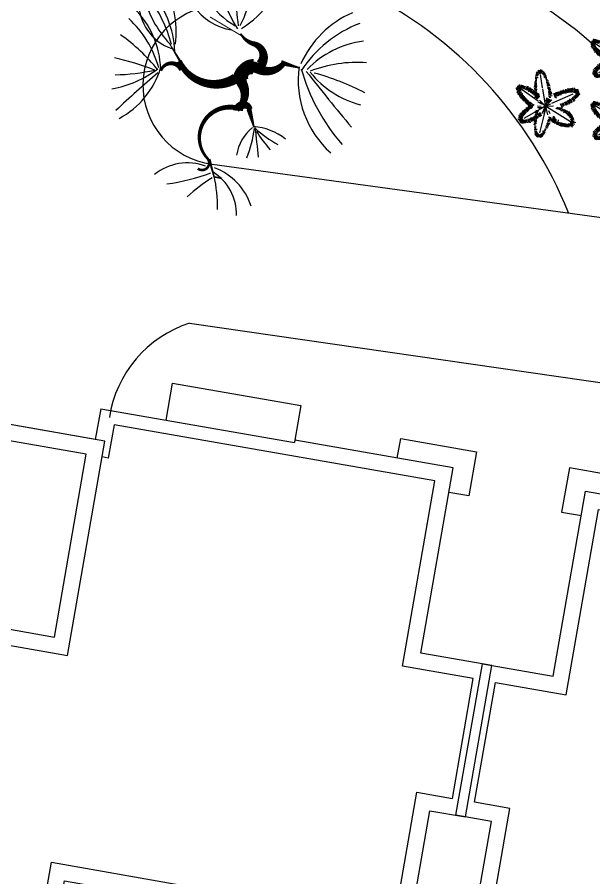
# Model space of a CAD drawing. Extents: x 302512 to 1034855, y -184136 to 410364.
# Drawn here: x 591081 to 605500, y -72084 to -50571 of the extents above; entities that cross this region are included whole.
import ezdxf

# ---------------------------------------------------------------- set-up
doc = ezdxf.new("R2010")
doc.units = 0
doc.header["$MEASUREMENT"] = 0
for name, color, linetype in [('2D', 3, 'Continuous'), ('WZ', 2, 'Continuous'), ('树', 80, 'Continuous'), ('道路线', 161, 'Continuous')]:
    doc.layers.add(name, color=color, linetype=linetype)
doc.styles.add('DIM_FONT', font='SIMPLEX.shx', dxfattribs={"width": 0.8})

# ---------------------------------------------------------------- blocks, each defined once
blk = doc.blocks.new('A$C4CBD3BFA')
at = {"linetype": 'ByBlock'}
for p, q in [((12699.99823592095, 940.0017447303399), (17619.99803452621, 940.0017447303399)), ((17619.99803452621, 880.0017447303399), (17619.9980345262, 940.0017447303399))]:
    blk.add_line(p, q, dxfattribs=at)
for points in [[(1919.996977781826, 13220.00247951815), (6739.999198961727, 13220.00171346312), (6739.99919896173, 12720.00214808175), (9199.998886286241, 12720.00176349092), (9199.998886286241, 13920.00174473034), (13839.99932715868, 13920.00101932307), (13839.9991395535, 12720.00172596981), (16299.99846980523, 12720.00172596981), (16299.99954903185, 13220.00171346312), (22539.99921772229, 13220.00073791554), (22539.99862365094, 9420.00172596697), (23439.99936965034, 9420.001585265709), (23439.99876931337, 5580.00174473034), (21639.99876931334, 5580.00174473034), (21639.99876931334, 880.0017447303399), (17619.9980345262, 880.0017447303399)], [(9199.99875508911, 13920.00174473034), (6619.999289637708, 13920.00134137899), (6619.999399074084, 13220.00169470263)], [(13839.99986170734, 13920.00174473034), (16419.99932715874, 13920.00134137899), (16419.99921772237, 13220.00169470263)], [(1919.996977781822, 13221.82751500187), (1919.996977781819, 13720.00173847715), (-0.0009104751443373971, 13720.00173847715), (-0.0009104751443373971, 12599.99941930943), (499.999089965233, 12599.99934334248)], [(4269.996977781819, 13220.00211212441), (4269.996977781819, 13720.00174473034), (6269.996977781819, 13720.00174473034), (6269.996977781819, 13220.00179944889)], [(16919.99846980523, 13220.00161653387), (16919.99846980523, 13720.00174473034), (18619.99846980523, 13720.00174473034), (18619.99846980523, 13220.00135075967)], [(19769.99846980523, 13220.00174473034), (19769.99846980523, 13720.00174473034), (21769.99846980523, 13720.00174473034), (21769.99839163621, 13220.00085829574)], [(1919.996914208823, 12820.00247951815), (6339.999198961734, 12820.00177703612), (6339.999198961712, 12320.00221061683), (9599.998886286241, 12320.00170095579), (9599.998886286245, 13520.00168219522), (13439.99926462358, 13520.00108185816), (13439.99907701839, 12320.00172596982), (16699.99760642484, 12320.00172596982), (16699.99868565133, 12820.00165092816), (22139.99915518843, 12820.00080045062), (22139.99856111711, 9020.001788500813), (23039.99930711525, 9020.001647799552), (23039.99883184848, 5980.00174473034), (21239.99876931334, 5980.001744730325), (21239.99876931334, 1280.001744730325), (13099.9982890758, 1280.001744730354)], [(12699.99823592095, 940.0017447303399), (12699.99823592095, 940.0017447303399), (12699.99835786441, 1720.001763490858), (10339.99741983804, 1720.002132448106), (10339.99741983804, 940.0017447303399), (4819.997366683143, 940.0017447303399), (4819.997366683143, 1380.00174473034), (499.9990895248593, 1380.00174473034), (499.9990899652439, 12599.99941305624), (499.9990899652439, 13221.82751500187), (1919.996977781822, 13221.82751500187)], [(10099.9970731381, 2120.002169969244), (9939.99741983803, 2120.00219498323), (9939.997419838044, 1340.00174473034), (5219.997366683143, 1340.001744730325), (5219.997366683147, 1780.00174473034), (899.9990895405572, 1780.00174473034), (899.9990899652439, 12599.99941305624), (899.9990899652439, 12821.82751500187), (1919.996977781822, 12821.82751500187)], [(10099.9982703154, 7160.001763490873), (12939.99825155475, 7160.001763490873), (12939.99825155475, 1718.561529431725), (10099.99697778181, 1718.561529431754), (10099.9982703154, 7160.001763490873)], [(499.9990895491937, 2000.004811192252), (-0.0009104751443373971, 2000.004811192252), (-0.0009104751443373971, 880.0024795181525), (1919.996977781819, 880.002479518138), (1919.996977781822, 1380.00174473034)], [(12539.99825155475, 2120.001788504931), (10499.99707313809, 2120.002107434135)], [(13099.9982890758, 1280.001744730354), (13099.99842039951, 2120.001700955763), (12939.99825155475, 2120.001725969836)], [(20219.99871010355, 880.0017447303399), (20219.99871010355, 379.998674516537), (22139.99659836051, 379.9994093043497), (22139.99661236767, 1500.001734725258), (21639.99876931334, 1500.001734725258)], [(4819.997297894526, 940.0017447303399), (4819.997150937033, 0.001744730368955061), (8679.997149373543, 0.001181914427434094), (8679.997149373543, 940.0017447303399)], [(14359.99714937378, 940.0017447303399), (14359.99714937378, 0.001181914427434094), (17619.99789694881, 0.0006722532125422731), (17619.99803452621, 880.0017447303399)]]:
    blk.add_lwpolyline(points, dxfattribs=at)
blk.add_lwpolyline([(10499.99817530133, 6760.001763490873), (12539.99825155475, 6760.001763490844), (12539.99825155475, 2118.561529431739), (10499.9970727959, 2118.561529431739)], close=True, dxfattribs=at)
blk = doc.blocks.new('M_F15')
for p, q in [((-81.9454059945001, 483.6525579526096), (-121.6030472779348, 520.0747937773849)), ((-81.9454059945001, 483.6525579526096), (-113.6309115628774, 533.2662440708191)), ((-81.9454059945001, 483.6525579526096), (-105.4585047571745, 524.3651670480831)), ((-104.4587915299271, 531.8963583796794), (-81.9454059945001, 483.6525579526096)), ((-93.0075386403023, 534.2787682773123), (-81.9454059945001, 483.6525579526096)), ((-81.9454059945001, 483.6525579526096), (-59.09848882151164, 541.0686364855683)), ((-81.9454059945001, 483.6525579526096), (-73.32917202415229, 540.4134737637178)), ((-81.9454059945001, 483.6525579526096), (-63.05993556987414, 532.9908167884514)), ((-74.39900240463612, 482.9714111716439), (-45.21615323580772, 526.7830634944476)), ((-52.99254935400131, 472.5335253517896), (-29.62063354822021, 518.4510669189513)), ((-116.1374942658222, 418.4555649716331), (-158.9684830085862, 429.3992971412517)), ((-129.789852079437, 408.6781536090166), (-157.2548304479369, 406.1993811552511)), ((-133.8453758227388, 392.6376269723114), (-156.5381580141966, 387.044409218317)), ((-122.1303308528422, 442.7696792006336), (-153.5085762711278, 447.9548827746985)), ((-117.9891978261221, 450.2499557342999), (-151.3199176075614, 463.5352726674737)), ((-111.8982279383417, 458.2108195338496), (-145.8490550445331, 482.0464083663155)), ((-105.8377881156539, 466.1170081378186), (-139.5192633542465, 505.1070747927588)), ((-88.02905933707552, 482.9714111716439), (-121.142834016202, 505.9072918547427)), ((-48.53934455334274, 267.0939526876573), (-79.8330389566072, 467.2734899063817)), ((-45.21615323580772, 466.3074180206495), (-17.9560393709271, 497.5752952792445)), ((-37.3970296664138, 460.0355304885452), (-8.214180497585403, 480.9113021282519)), ((-31.58609630336832, 453.7636429564409), (-2.360519683339589, 466.3074180206495)), ((-31.58609630336832, 428.721873028986), (7.381339190002109, 449.5976446686927)), ((-15.99057661577899, 422.4957656978459), (11.26953724909981, 426.661763985594)), ((-8.214180497585403, 407.8918815902434), (15.15773530819752, 407.8918815902434)), ((-2.360519683339589, 391.1821082382867), (21.01139612244333, 393.2879974826428)), ((-372.907476107699, 253.9921288040114), (-445.3519996959676, 259.3232937982484)), ((-374.8798419088362, 255.6851372740057), (-438.000966007703, 268.8885484412003)), ((-387.591514744965, 266.5963839438373), (-426.0892261703866, 283.4500904579254)), ((-418.0225635458355, 292.717311076598), (-419.7146645583052, 290.8105871800781)), ((-392.5423569287868, 270.8460103295602), (-407.752751604321, 303.8908403125224)), ((-384.5062691857966, 263.9481191743562), (-393.7379548136869, 318.118141381754)), ((-376.8484047152979, 260.5136657134772), (-384.8847971936593, 315.7786735444006)), ((-370.4058597239509, 266.1509367563176), (-364.638491684711, 313.2557747305327)), ((-358.4422906107175, 261.4643631574909), (-348.1339626727531, 308.7989647709201)), ((-345.6188381309021, 259.4575591612975), (-335.2700561231941, 306.8135919445831)), ((-334.5960605237397, 252.0483536201264), (-318.7457688453796, 297.9187830835417)), ((-318.9711731442221, 249.3497729593128), (-302.2005419490542, 297.8836467141537)), ((-298.8062634040107, 237.9835269649993), (-275.5523893331265, 296.5763453529016)), ((-281.3409408055013, 236.2115924666687), (-258.9874041709427, 292.103210082083)), ((-269.4180695766354, 227.1033452776192), (-237.0430029912113, 272.8794507207258)), ((-256.615800529953, 211.8366263694061), (-219.5779242073259, 266.7072738020306)), ((-134.3480674624298, 280.7675654553514), (-177.9523760490301, 278.6015167943315)), ((-131.6969267132845, 294.293033095315), (-175.270705234796, 292.1816596298759)), ((-133.6313950286894, 261.6125935184173), (-173.8264045417454, 253.8272658214028)), ((-138.5886101264568, 354.9270694019306), (-171.7371555154878, 351.0474361944234)), ((-133.8730613595126, 319.5478713341272), (-170.7968227986748, 314.7377393777842)), ((-137.970070993475, 303.4971194364462), (-169.7142333883476, 302.1325452256806)), ((-133.5927536663439, 334.6578992219966), (-169.1536180020103, 332.3526010014193)), ((-135.530066510064, 375.0125400877005), (-158.7268166777631, 371.4640193255418)), ((5.415876434853999, 372.4122258429361), (38.52965111397862, 376.5782241306842)), ((5.415876434853999, 351.5364542032294), (40.49511386912673, 357.8083417353355)), ((9.304074493951703, 336.9325700956288), (46.30604723217402, 341.0985683833769)), ((13.23500000424792, 311.8908001681739), (56.04790610551572, 320.2685769446343)), ((17.12319806334563, 322.3286859880263), (48.27150998732213, 328.6005735201325)), ((19.04593336729522, 299.3928053049294), (61.90156691976154, 307.7248018804257)), ((22.9341314263911, 280.6229229095788), (63.82430222371113, 282.6830319529709)), ((24.89959418153921, 263.9131495576203), (61.90156691976154, 266.0190388019782)), ((340.3563663828027, 197.1656165517179), (322.795383940067, 259.7471512698721)), ((352.0209605600958, 201.3316148394661), (342.2791016867523, 259.7471512698721)), ((365.6510174925352, 197.1656165517179), (361.7628194334375, 257.641262025516)), ((383.1692724840723, 201.3316148394661), (379.2810744249746, 266.0190388019782)), ((396.7993294165117, 203.437504083824), (400.6875274756094, 268.0791478453702)), ((414.3175844080488, 199.2257255951099), (422.1367079774427, 268.0791478453702)), ((424.0594432813923, 195.0597273073618), (437.6895002138317, 255.581152982124)), ((-379.6705731393522, 248.0424715980607), (-440.3909127529914, 237.8754977451572)), ((-373.3108490840168, 227.138481647009), (-437.8141507082619, 201.8154382174089)), ((-374.1900030872093, 237.6971957865389), (-434.0509469635144, 221.4095066955342)), ((-368.8317705027948, 209.6866567839825), (-427.7731063061619, 182.8616847233043)), ((-360.5902196206935, 198.628173137984), (-415.9316308460329, 164.910090353811)), ((-348.7080462761969, 185.0982523587136), (-400.3276830850245, 153.3518372013459)), ((-346.0087029491169, 171.1036984423645), (-393.0676215933636, 135.1490480227803)), ((-336.8668146306918, 162.746415568854), (-383.9466728934458, 117.9320926576183)), ((-114.1863065028247, 71.93872651200945), (-368.6158484789303, 247.4366166022846)), ((-327.7051680464065, 149.9511337939148), (-366.5013523754187, 116.1979146403519)), ((-314.9028989997241, 134.6844148857017), (-362.8819133461548, 100.4665625950602)), ((-238.250384309742, 208.3656502231988), (-205.8755615389418, 249.7415132459391)), ((-221.7667949162933, 195.0491677719347), (-193.0114111747589, 252.1563828399667)), ((-208.0234905489178, 186.9053232264323), (-172.8469890637934, 231.9896520049206)), ((-197.0209588368598, 175.1336317459609), (-158.2242868785997, 217.6873357402546)), ((-182.3573149526765, 169.6532314918823), (-145.4420199123997, 202.4583733131058)), ((-125.3063667480365, 162.6686133379335), (-177.3309923877332, 154.1364863862455)), ((-128.8012751050028, 176.848142476967), (-175.1838196148274, 169.7066510180448)), ((-135.1033812585138, 226.877231688708), (-173.9354936680738, 221.5967377274592)), ((-128.5209674118341, 191.9581703648346), (-169.723912877369, 188.2622366514915)), ((-131.5408696658815, 244.918005382644), (-167.971618954376, 238.1076263690702)), ((-136.2841039695995, 207.2074478122613), (-167.0312862375649, 201.797929552431)), ((-114.0598624447466, 107.4130155266666), (-166.9367798773983, 144.8778324336399)), ((-164.9331778677824, 154.6591385625979), (-131.6789572791658, 189.8765298661729)), ((-119.3991394444365, 146.9147492119719), (-162.0064679041297, 140.7037565018873)), ((-107.1690812555098, 119.3599965718131), (-155.1419779562493, 162.8601273127842)), ((-150.3104756825887, 140.3568222979302), (-114.2138784952804, 183.7043529474777)), ((-92.91767042833635, 130.3838627457844), (-141.7139697985822, 179.5860335996749)), ((-134.7472258059497, 124.3768955552423), (-100.5112720122725, 171.1388348117525)), ((-112.5619551026884, 130.4714597560796), (-118.4992788551608, 189.7600742626455)), ((-95.50421038266722, 134.9819872583721), (-107.6269970734938, 185.0589791294224)), ((-8.247149853683368, 9.352799324080479), (-46.13699185977566, 251.7265804548606)), ((32.67599029973462, 247.2491564066277), (71.64342579310505, 251.4151546943758)), ((34.64145305488273, 211.7695006593203), (75.53162385220094, 218.0413881914246)), ((36.56418835883233, 165.8519590921587), (79.41982191129864, 170.0179573799069)), ((38.52965111397862, 228.4334938103129), (69.67796303795694, 230.5393830546691)), ((38.52965111397862, 197.1656165517179), (85.27348272554445, 201.3316148394661)), ((38.52965111397862, 182.5617324441173), (91.08441608858993, 186.7277307318654)), ((40.49511386912673, 145.021967653418), (91.08441608858993, 153.3539642289143)), ((46.30604723217402, 128.3121943014594), (71.64342579310505, 130.4180835458155)), ((87.53713505935048, 39.1374546400184), (406.5672658211224, 179.5379345197416)), ((139.7937104553039, 122.0403067693551), (116.421794649521, 182.5617324441173)), ((154.9061947198879, 111.5590481061354), (131.97458688591, 190.8937290196136)), ((170.9420223792804, 138.7500801213118), (149.5355693286456, 197.1656165517179)), ((192.3484754299152, 147.08207669681), (165.0883615650346, 205.497613127216)), ((204.055797058405, 161.6859608044106), (178.7184184974758, 209.6636114149642)), ((196.2366734890129, 215.9354989470685), (221.5740520499421, 161.6859608044106)), ((235.2041089823815, 167.9578483365149), (215.7203912356963, 224.2674955225648)), ((250.7569012187705, 176.289844912013), (227.3849854129894, 222.2073864791728)), ((268.2751562103076, 178.3957341563691), (246.8687031596746, 228.4334938103129)), ((285.8361386530451, 184.6218414875093), (262.4642228472621, 240.9772688745234)), ((283.8706758978969, 240.9772688745234), (291.6470720160905, 186.7277307318654)), ((305.2771289485299, 190.8937290196136), (297.5007328303363, 249.3092654500197)), ((324.7608466952152, 195.0597273073618), (313.0962525179239, 245.1432671622715)), ((389.0229332983181, 128.3121943014594), (429.9131040956363, 80.33454369090578)), ((408.5066510450033, 140.8101891647038), (443.5431610280775, 103.2704243740045)), ((418.2057824671465, 153.3539642289143), (451.3195571462711, 117.8743084816069)), ((429.9131040956363, 159.6258517610186), (466.9150768338586, 128.3121943014594)), ((435.7667649098821, 195.0597273073618), (455.2077552053688, 253.4752637377678)), ((437.6895002138317, 170.0179573799069), (474.691472952054, 138.7500801213118)), ((437.8582097770468, 186.2982342442192), (476.4827280939699, 247.8187747401626)), ((440.2775785629856, 187.248581133832), (481.4938949745156, 236.8451700832647)), ((445.4658963320253, 186.7277307318654), (498.0633887578369, 167.9578483365149)), ((447.4313590871734, 178.3957341563691), (486.3560671293453, 151.2480749845581)), ((452.085670987095, 191.8868917430755), (504.275124700227, 174.6858380949107)), ((455.8701346999114, 193.3734585448055), (488.7850625439678, 219.5025368538245)), ((461.9430006139028, 195.7589275423106), (498.2638199568864, 193.7303869233801)), ((493.1978603934604, 208.0360797273624), (492.3050937297048, 210.4239175648327)), ((-349.1386089787793, 92.3227180495578), (-304.8409149791132, 124.5903338832504)), ((-300.2597448252691, 120.4412862719564), (-339.1175666571598, 73.40672103651923)), ((-286.5371362617789, 107.8380116551671), (-320.7323921710886, 65.49774598887961)), ((-276.4753960557919, 93.34368823234945), (-306.1096899858967, 51.19542972421368)), ((-261.8319980667147, 83.5008020389705), (-302.4695551527475, 39.92350775020896)), ((-285.9859657592988, 26.60702529894479), (-249.9091268378488, 74.392554849921)), ((-241.7082738401168, 58.91239761370161), (-272.2429052065472, 14.06293833307609)), ((-223.3228555394217, 55.40366498642834), (-262.1809211859363, 3.968857330624814)), ((-215.8566075094041, -40.58114540723363), (-251.7684364181241, 6.966011898757642)), ((-205.9391725242731, 40.38814088728759), (-247.5375231968574, -5.87402886275413)), ((-233.9957886550201, 18.50596058387782), (-203.0555205438741, -32.75508652054668)), ((-190.3756788330102, 28.80845656496604), (-233.7744605636235, -18.45587230968704)), ((-176.5919203958892, 20.68604318932012), (-219.1310625745446, -28.29875850306598)), ((-118.2309407506873, 125.7493049568311), (-169.3441955468952, 121.7324840591154)), ((-119.8741455473537, 108.134443333196), (-144.9792466854487, 104.1155605661315)), ((-61.47868802312769, 24.7082645880073), (-113.1294514805377, 53.68200002248159)), ((-6.248717742439112, -3.122762666953349), (-94.85556970490325, 86.46229600323386)), ((-5.812025743356571, -2.814611742729539), (-88.58661081040736, 54.28082190675559)), ((-6.248717742439112, -3.122762666953349), (36.07445969408946, 116.7943197493805)), ((-6.248717742439112, -3.122762666953349), (89.21897577950222, 91.1695898949256)), ((-6.248717742439112, -3.122762666953349), (114.456331894371, 3.149124865150952)), ((-0.3909069553155859, 65.89812702484414), (19.89524826645356, 127.6501188822094)), ((8.79872231751142, 4.485834407392758), (70.56543769070413, 31.66845962929074)), ((20.61368331915946, 51.80463341380346), (51.08032674618516, 104.1897975150059)), ((37.48196257796553, 45.50336730856907), (70.29529475607342, 101.3859776128629)), ((211.8321931766004, 36.52289136810214), (237.1268442863311, -15.62075753019963)), ((233.2386462272334, 42.79477890020644), (254.6450992778682, -9.39465019905947)), ((252.7223639739186, 49.02088623134659), (268.2751562103076, 3.149124865150952)), ((274.1288170245534, 57.39866300780886), (285.8361386530451, 9.421012397255254)), ((285.8361386530451, 67.79076862669717), (305.2771289485299, 13.58701068500341)), ((301.3889308894341, 72.00254711540947), (324.7608466952152, 19.81311801614356)), ((315.0189878218735, 80.33454369090578), (352.0209605600958, 28.19089479260583)), ((334.5027055685587, 88.6665402664039), (355.9091586191935, 40.68888965585029)), ((346.16729974585, 103.2704243740045), (377.3156116698265, 44.85488794359844)), ((365.6510174925352, 107.4364226617527), (390.9456686022659, 57.39866300780886)), ((379.2810744249746, 113.7083101938588), (418.2057824671465, 67.79076862669717)), ((-335.335307557445, -155.0217914816621), (-391.1856196029748, -122.2437067792507)), ((-325.9940558448452, -144.8751547022712), (-377.5507173105798, -105.6133213069734)), ((-312.7760612158836, -132.6469325227881), (-360.8348672610737, -95.73117787616138)), ((-308.6435724664843, -119.0066784763585), (-351.7308177141003, -78.37703403129672)), ((-298.6862310924407, -111.6398846136799), (-340.8778404568548, -62.19592956076849)), ((-8.247149853683368, -2.814611742729539), (-328.0917545151624, -186.8767077362336)), ((-288.2501614986286, -99.86094343594596), (-323.3467187478927, -62.27563525617734)), ((-273.9373489884529, -86.00041685812175), (-318.1194121172812, -47.00307681140293)), ((-303.6074176090951, -40.3245564430872), (-262.8851897331951, -77.00131859710018)), ((-257.8994091567274, -73.34841453285662), (-291.683422859358, -22.54663245244046)), ((-242.9467065963854, -62.23224599352034), (-272.5787550494133, -16.58188643444919)), ((-231.4396195100817, -48.85648529566788), (-256.5550349965815, -3.868898374996206)), ((-114.091636735604, -94.55693720189447), (-164.9377255990603, -80.62732448079987)), ((-119.051231227977, -108.292870133424), (-164.4317473467927, -96.33669632012788)), ((-120.3537145456266, -123.349265863555), (-160.9436465201798, -115.3617716788558)), ((-106.5682160031629, -79.50776081916956), (-148.2916209472569, -68.87204980447314)), ((-126.8383714226875, -121.381169273347), (-97.40550496767173, -159.8495226229097)), ((-68.54534159039213, -9.39465019905765), (-123.0655693201516, -5.182871710345353)), ((-68.54534159039213, -21.89264506230393), (-123.0655693201516, -30.22464163780023)), ((-110.8146513698557, -108.6681812138941), (-79.39565503894119, -155.5170810032614)), ((-6.248717742439112, -3.122762666953349), (-109.4355123877122, -46.93441498975699)), ((-3.376901633029775, -22.28246895966004), (-95.0087284656729, -401.2935985232143)), ((-93.68189365691615, -94.38387449028596), (-64.4667528673217, -144.4363973421514)), ((-53.39026215728518, -110.8982008132043), (-6.248717742439112, -3.122762666953349)), ((-24.03028666895443, -123.0450418944638), (-6.248717742439112, -3.122762666953349)), ((-6.248717742439112, -5.182871710345353), (24.8995941815374, -130.3917213476179)), ((6.363598207184623, -7.68157665941726), (363.4860959693815, -232.9763392554341)), ((40.49511386912491, -69.87029567285572), (59.93610416461161, -113.6819479956612)), ((149.5355693286456, -36.49652916990453), (176.7956831935262, -15.62075753019963)), ((161.2001635059387, -42.76841670201065), (184.5720793117198, -21.89264506230393)), ((176.7956831935262, -48.99452403315081), (202.0903343032569, -21.89264506230393)), ((194.3139381850633, -55.26641156525511), (221.5740520499421, -23.99853430666008)), ((213.7549284805482, -61.53829909735941), (246.8687031596746, -19.78675581794778)), ((223.4967873538917, -71.97618491721369), (256.6105620330163, -40.66252745765451)), ((242.9805051005769, -76.14218320496184), (266.3524209063598, -46.93441498975881)), ((258.5760247881644, -82.41407073706614), (285.8361386530451, -53.20630252186311)), ((262.4642228472621, -99.07806388806057), (299.4661955854845, -61.53829909735941)), ((281.9052131427488, -103.2440621758087), (309.1653270076276, -67.81018662946553)), ((297.5007328303363, -111.6218389522692), (330.614507509461, -74.03629396060569)), ((305.2771289485299, -122.0139445711575), (350.0554978049477, -84.47417978045814)), ((315.0189878218735, -130.3917213476198), (361.7628194334375, -97.01795484466857)), ((330.614507509461, -140.8296071674722), (367.6164802476833, -109.515949707913)), ((340.3563663828027, -149.1616037429685), (377.3156116698265, -119.9538355277655)), ((-342.2668491115419, -200.9329261322691), (-416.5795603859842, -196.4767380163539)), ((-342.2668491115419, -200.9329261322691), (-410.2574115647913, -206.7510860225884)), ((-350.0835713984652, -192.0506570640955), (-409.426482143228, -175.6571844466034)), ((-341.5956115129338, -171.9166703025166), (-403.1334147414345, -140.0571156481237)), ((-343.5622648886292, -182.3278004304866), (-401.417250477467, -159.9353450000817)), ((-342.2668491115419, -200.9329261322691), (-399.9158490925092, -222.466687744718)), ((-342.2668491115419, -200.9329261322691), (-394.3368692400509, -230.4470969791437)), ((-342.2668491115419, -200.9329261322691), (-383.7921751659178, -244.6945462389413)), ((-342.2668491115419, -200.9329261322691), (-371.3242630518107, -260.2952446948511)), ((-342.2668491115419, -200.9329261322691), (-362.2765989273394, -258.8841162464832)), ((-342.2668491115419, -200.9329261322691), (-341.8779312381703, -258.4690720396593)), ((-330.3575572057671, -207.5964447964052), (-325.0009193582682, -255.7434339623906)), ((-317.3953084098412, -206.9268912632651), (-312.0006503947297, -255.0993812852121)), ((-305.6652389368028, -200.6976518966967), (-294.6449102950573, -247.961595892888)), ((-289.8450247705005, -199.6298190737343), (-278.1848060785887, -249.6381211084154)), ((-268.6125417544663, -190.41044828132), (-251.5443781013419, -251.0943737925481)), ((-251.0576196567836, -190.4546690985044), (-234.6055456651029, -248.3587516930202)), ((-238.2565326912554, -182.6286102118174), (-210.7903196119314, -231.5080936893482)), ((-223.9437201810797, -168.7680836339932), (-192.7804696832009, -227.1756520697018)), ((-205.3177805909054, -167.2154849310591), (-177.3966396805354, -211.718305971759)), ((-187.5451328278014, -155.6755362459389), (-164.8512985480429, -215.4509157314133)), ((-135.4426487660839, -211.0612252273368), (-178.5808596625466, -204.3439151429502)), ((-134.2214938785528, -224.7898669260667), (-177.3350640582867, -218.1301267727686)), ((-139.0285777013196, -249.6783052376195), (-175.2462218658839, -241.0305437109255)), ((-173.0331383196135, -148.9970158776232), (-142.7089598699131, -197.4782200653353)), ((-141.4233935932789, -233.2869361286866), (-172.8504536135806, -228.6078542305895)), ((-132.7253594960657, -192.0864285668958), (-171.8849382000899, -180.137474101004)), ((-130.5542365132005, -157.387749486923), (-168.6205302825711, -148.0725012708263)), ((-128.8992379732335, -175.7022788053673), (-164.4172528206927, -165.1168464889579)), ((-160.8719414042516, -138.4265989524483), (-126.6852398170813, -184.7652320058805)), ((-129.6700495298282, -137.7024067861985), (-159.6823035977595, -129.1049239577915)), ((-145.7200568458993, -134.4924366226223), (-112.3962276956281, -170.9401903062808)), ((15.15998052541909, -245.6367527068942), (56.908365871981, -258.4078065033664)), ((20.99108190973493, -227.3768286674058), (61.44114429509136, -233.7047485567145)), ((24.69441663883481, -210.9644893704044), (61.27283941889436, -216.9310413858457)), ((34.17198720396482, -195.2057882657318), (72.48949207400801, -203.426821728608)), ((39.83957457218094, -160.1266282242905), (79.84887782875921, -170.6432005733277)), ((41.9625502426552, -177.106019443816), (72.71945348323425, -182.4599907056509)), ((59.02782414131434, -177.6364677441816), (59.73279859314243, -211.9645125545358)), ((71.2086725058889, -182.8351467740467), (69.4867476579384, -214.1253890997905)), ((85.80732187167087, -191.1335853934361), (80.42112911847835, -227.8121915029769)), ((106.2037038056587, -151.2570176460613), (94.22760083607318, -241.7201520095805)), ((120.8144514053693, -158.5574659368449), (108.6388278632076, -251.0297851509822)), ((132.9900716931134, -178.0253210085666), (129.1157416355964, -258.6925805654209)), ((145.1656952352751, -197.4931784259679), (140.0964749618179, -262.3890495754222)), ((162.9625056364148, -234.1680830837704), (157.1577911490222, -273.6967160193926)), ((181.6925626073444, -204.7936243710737), (172.1749622490061, -279.1451278127024)), ((193.7981237831391, -239.3934276782602), (183.1290263521532, -282.8082143778174)), ((210.0778466661923, -246.348857276289), (201.3813592791394, -295.6800479465655)), ((223.050872678954, -245.9380144189381), (221.6708507128806, -304.3540378830148)), ((235.6769120008012, -248.3200490676099), (238.7785187657664, -305.6713709338001)), ((253.5661733578381, -253.989618964335), (252.1967357358026, -302.4438836952559)), ((346.16729974585, -159.5994895628228), (389.0229332983181, -132.4518303910118)), ((353.9864233152439, -172.0974844260672), (398.7647921716598, -147.0557144986124)), ((366.9325895575203, -244.8883887435986), (354.9618349472821, -293.0887968374154)), ((365.6510174925352, -203.4111418856264), (412.3948491040992, -174.2033736704234)), ((366.2655262823973, -245.6031117128896), (423.4106135179973, -268.7124877199312)), ((366.9325895575203, -244.8883887435986), (406.5411882898552, -211.7431384611227)), ((366.9325895575203, -244.8883887435986), (426.0249060365404, -220.0751350366208)), ((366.9325895575203, -244.8883887435986), (445.5317369108379, -241.3606370492816)), ((366.9325895575203, -244.8883887435986), (408.1103950208835, -292.7662632762294)), ((366.9325895575203, -244.8883887435986), (390.3459027933914, -313.0846248586276)), ((366.9325895575203, -244.8883887435986), (370.807514558297, -307.1583334975767)), ((367.6164802476833, -182.5353702459197), (406.5411882898552, -159.5994895628228)), ((373.4274136107288, -215.9091367488709), (418.2057824671465, -190.8673668214178)), ((-147.4206380989745, -284.369764970188), (-179.9811710888171, -277.0424662420919)), ((-131.7410012210057, -349.8989290127156), (-175.4820661180111, -356.3003438687447)), ((-140.3310610189692, -264.7347009677505), (-175.4554202488798, -258.7206456908498)), ((-140.2453842533796, -373.4523939454648), (-171.9939652913981, -375.3254192274744)), ((-136.9097940963729, -381.3249639241694), (-171.4477990042433, -391.0493016470045)), ((-144.2951986853077, -338.7464955180858), (-171.3499708956224, -333.4071462779939)), ((-146.480816194271, -304.6650244292287), (-169.1788479127572, -298.708467198021)), ((-146.6498265423797, -322.3696369893569), (-168.6326816256023, -314.432349617553)), ((-48.72821861842567, -368.9571005700964), (-12.15937768320509, -393.7961573786324)), ((-32.56677382129055, -364.397237754838), (-5.89230803020655, -371.3931097104996)), ((-23.30479196045235, -350.6873340489456), (-0.06120664588888758, -353.1331856710131)), ((-15.73460848615105, -334.6818914568939), (7.288597264023338, -339.2220693088257)), ((-6.03665835663196, -316.8288641223571), (26.45932697393073, -324.437316831627)), ((-3.852026153128463, -296.0677171480547), (30.37825040732423, -305.9761801358454)), ((1.543106962506499, -281.9509167372125), (37.90594103827243, -289.9662661514321)), ((8.073049023247222, -257.458014231579), (49.77415066636058, -270.2701254667736)), ((10.84758166669781, -268.2454844236818), (41.16851663859416, -277.7425793141574)), ((266.1564451580434, -256.4002282730344), (266.4056443085592, -303.5066761977378)), ((282.049810361772, -260.7190083117675), (275.771897088307, -311.0597326869993)), ((296.6889086790779, -262.4612394822416), (293.1357739160758, -313.6429529343804)), ((311.9428904730958, -270.3380378037436), (307.7980578930947, -315.3270129172251)), ((329.9867342370489, -259.6571863574845), (323.5036965571326, -314.3933694568223)), ((344.6076101569524, -261.3607706740258), (341.0544753939503, -312.5424841261647)), ((-131.6853662996746, -389.8795311724807), (-167.94415085947, -410.0313176548516)), ((-126.485579219705, -398.3765284897072), (-164.0623944153085, -433.6277700530882)), ((-109.8961622812894, -415.4638611733262), (-152.2233735862701, -446.7609336883143)), ((-109.9545621447887, -428.0858079202208), (-137.5483010672378, -458.6596317475942)), ((-124.1927467523365, -464.6657018002552), (-106.2932155365161, -422.4374863647081)), ((-106.2932155365161, -422.4374863647081), (-110.5735382185612, -462.5215328923859)), ((-103.2914307984593, -421.3654019107726), (-73.71965851195455, -452.9111707090869)), ((-103.2914307984593, -421.3654019107726), (-78.09819271132983, -466.3929489760394)), ((-103.2914307984593, -421.3654019107726), (-94.74026293923998, -464.945518654451)), ((-91.3954690587525, -417.0770640950341), (-61.21085585940273, -460.7347254691595)), ((-74.60198625001249, -410.2880243440686), (-56.1636336111369, -458.3992935433835)), ((-66.21673178663332, -404.9098967265472), (-42.37845517202913, -438.8588366839358)), ((-57.78419361980559, -399.4907116703034), (-30.94621381262004, -423.305819627918)), ((-51.34881909061005, -393.8613711730413), (-23.59640990270782, -409.3947032657325))]:
    blk.add_line(p, q)
at = {"width": 0.8, "flags": 9}
for tag, p in [('YSIZE', (-3.124358871218647, 3.12276266695153)), ('XSIZE', (-3.124358871218647, 9.36828800085641))]:
    blk.add_attdef(tag, p, '', height=0.2, dxfattribs=at)
blk = doc.blocks.new('_F0BEZ')
for points in [[(150.8027378320694, 596.465281188488, 15.3, 15.3, 0), (-378.7944881469011, 912.5241840332747, 15.3, 15.3, 0)], [(374.0806981399655, 208.0440699569881, 153, 76.50000000000001, 0.5381439797524381), (272.3309365808964, 513.289136596024, 76.50000000000001, 22.95, -0.2013075904265362), (74.04431667178869, 666.8490493521094, 22.95, 22.95, -4.92174641542705)], [(-789.8614556118846, 201.4663476720452, 38.25000000000001, 15.3, 0), (-980.5080982372165, 517.5771226845682, 15.3, 15.3, 0)], [(-801.3572697117925, 127.2292792536318, 76.50000000000001, 38.25000000000001, 0.6785720877899358), (-1110.247112132609, 113.7428573295474, 38.25000000000001, 38.25000000000001, 1.543367038601992)], [(0, 0, 153, 76.50000000000001, -0.4520780872270005), (-836.5591374561191, 258.4156030938029, 76.50000000000001, 76.50000000000001, 0.6426679831589898)], [(261.3225486651063, 174.0295890048146, 229.5000000000001, 153, 0.5882104434493898), (100.3646001145244, -82.93650248274207, 153, 76.50000000000001, -0.3700096351804135), (21.53812332451344, -462.1392836645246, 76.50000000000001, 76.50000000000001, -0.3702893708505544)], [(74.18787271529436, -11.50791755691171, 229.5000000000001, 153, -0.5882104434493898), (332.5241414904594, 147.2415883131325, 153, 76.50000000000001, 0.3700096351804135), (712.388637304306, 222.814913738519, 76.50000000000001, 76.50000000000001, 0.3702893708505544)], [(675.0414343848825, 235.5197729170322, 76.50000000000001, 22.95, 0.006719504269173262), (943.6600085273385, 158.7657699659467, 22.95, 22.95, -0.3506967407145533)], [(35.48278385400772, -477.6110549084842, 153, 76.50000000000001, -0.8426677521209749), (213.5743427351117, -457.430445946753, 76.50000000000001, 76.50000000000001, -0.1692857595283152)], [(33.98838245868683, -440.9268258847296, 76.50000000000001, 38.25000000000001, 0.7509691197096149), (-419.9204017296433, -1183.349236514419, 38.25000000000001, 38.25000000000001, -0.9139316599913712), (-560.5843651741743, -1336.961021434516, 38.25000000000001, 38.25000000000001, -2.760134157712479)], [(198.8614200949669, -456.6616648435593, 76.50000000000001, 22.95, -0.006719504269173262), (273.310196749866, -725.9282520711422, 22.95, 22.95, 0.3506967407145533)], [(-389.8596890941262, -1196.783750418574, 38.25000000000001, 22.95, 0), (-319.4559285342693, -1459.156359922141, 22.95, 22.95, 0), (-200.4983065351844, -1483.456618055701, 7.65, 224.8476550824493, 0)]]:
    blk.add_lwpolyline(points, format="xyseb")
for points in [[(301.0936324819922, 186.3843044154346, 38.25000000000001, 38.25000000000001, -1), (262.8957424387336, 188.3802243843675, 38.25000000000001, 38.25000000000001, -1)], [(61.49272178858519, -51.1716446056962, 38.25000000000001, 38.25000000000001, 1), (59.82428020238876, -12.95805013179779, 38.25000000000001, 38.25000000000001, 1)]]:
    blk.add_lwpolyline(points, format="xyseb", close=True)
for centre, radius, start, end in [((-1309.207702532411, 1504.787746623158), 1554.946547044837, 332.4088828070533, 11.26561322764205), ((84.19415919482708, 1569.911373116076), 862.2628924362982, 170.8751553282258, 260.3121576420824), ((570.5942273437977, 1792.900373697281), 1163.636740755137, 183.144005706061, 240.3735303126996), ((7880.930367358029, 1840.912072565407), 7912.44416046663, 180.952881115387, 187.6812756544846), ((-662.228630296886, 1959.674903232604), 1429.726109473582, 301.5347362295312, 348.2747256226712), ((1624.180932179093, 1749.564241155982), 1890.541888288568, 183.317040160602, 212.3298168106589), ((-2436.867174506187, 682.5700218938291), 1555.230601399209, 353.5073599382904, 29.24216937165858), ((-2336.318761259317, 345.4833054766059), 1435.651090703218, 2.297518938552789, 41.7514325042189), ((217.9857065528631, 1628.120515163988), 1633.919834862385, 194.3416355180554, 222.8186784647142), ((-2978.8281378299, -46.9284216798842), 2101.905735840796, 15.19926712827755, 37.27122967107804), ((-2441.136347152293, 95.55415298044682), 1330.456670649287, 2.051467811940473, 45.24503178231311), ((-719.2487407848239, 1124.254301983863), 716.4460736045613, 178.2136659077301, 251.3906402289427), ((2320.431029684842, -380.4714231155813), 1477.014141753811, 113.4224809502725, 156.0576646031357), ((-2612.3959941715, -234.6836446747184), 1521.964498619484, 14.89813061240825, 47.60455885985442), ((2503.035121329129, -887.2957123965025), 1827.911657715971, 111.1555881029987, 146.7141080827043), ((-3273.728667981923, -1567.187019355595), 2712.496000273714, 38.63923654227822, 54.75247127173606), ((2080.769528821111, -850.4986160695553), 1416.611316236256, 97.37075646404816, 135.94919375093), ((-2768.817320793867, -3994.379357624799), 4407.940082907887, 69.13904289742148, 77.2567486754763), ((-2109.080262057483, 1406.85295587033), 1584.535067116814, 279.9453614052359, 306.9920191654534), ((-2316.64940597862, 519.7358536832035), 1257.650125001907, 297.9141317474277, 343.279209252301), ((2379.51988748461, -24.2525260001421), 1450.048111633248, 172.1623832628677, 228.1155328239844), ((3689.985645361245, 890.7319197580218), 2816.685496747565, 195.3454160357075, 221.5729367439615), ((1795.786791272461, -1637.57795875892), 1875.207132555564, 85.50994072201469, 111.5161259086223), ((-1841.352027714252, 3019.878384780139), 2965.639637130735, 271.0776163570775, 282.5064534489659), ((7719.690673165023, -10466.32944658399), 13784.10149012721, 130.0680232101541, 133.5486869795263), ((34640.73278037459, 26654.72548965365), 42817.19335183985, 218.322411466557, 219.7455477690089), ((2218.289926536381, 984.3804917223752), 1423.788457006555, 218.7996896076336, 255.0883814279085), ((157.9793336689472, -3624.677334431559), 3840.01465022566, 62.7244893881475, 74.74801339319367), ((672.5267692506313, -1241.128688849509), 664.7076836046726, 129.6185789435414, 171.0248083077252), ((-1408.649595350027, -530.1679763831198), 1700.681758842771, 337.7122925452796, 352.8266673800197), ((200.7243819087744, -1586.978598151356), 875.4381274870915, 51.77416643121746, 85.93867899879264), ((-2016106930.13688, -222991287.8010463), 2028401618.135735, 6.311505769142904, 6.311518281597417), ((1430.5738652125, 514.2970711737871), 1694.434553621323, 227.8475694871679, 241.7265444156666), ((2175.72650821507, 401.5324119329453), 2211.223952952279, 212.4646672971907, 221.2599911549764), ((-716.8464398160577, -2037.648996245116), 784.1875365094693, 69.654305064142, 128.518388479706), ((-1473.680236898363, 1686.373509988189), 3281.150010103725, 277.9075349809347, 289.7272023001019), ((-739.103879339993, -2024.635934550315), 754.3071233971745, 359.2561421338762, 57.82034520741175), ((-628.0060056000948, -2170.18543291837), 901.8682148838759, 17.94443427677994, 69.38910538854492), ((814.6266412436962, -3391.435544338077), 2241.506553518357, 121.25072768347, 133.1757626413277), ((-2292.454790502787, -1899.227980423719), 2024.110553423086, 358.7439360581735, 12.98445195118153)]:
    blk.add_arc(centre, radius, start, end)
at = {"style": 'DIM_FONT', "width": 0.8, "flags": 9}
for tag in ['YSIZE', 'XSIZE']:
    blk.add_attdef(tag, (0, 0), '', height=0.5, dxfattribs=at)

msp = doc.modelspace()

# ---------------------------------------------------------------- linework, layer by layer
at = {"layer": '2D'}
for centre, radius, start, end in [((598821.9861091641, -58721.01700960787), 10007.43934472182, 16.05706579870896, 65.55251217464713), ((595076.5360771944, -59382.02258981031), 10544.93451173002, 21.80305654586534, 63.79432049052048)]:
    msp.add_arc(centre, radius, start, end, dxfattribs=at)
at = {"layer": '道路线'}
for p, q in [((595953.1017342536, -54248.67222151998), (618779.5564434777, -57364.51159490691)), ((595392.0225515615, -58218.90333189862), (612651.1768582116, -60718.45690402435))]:
    msp.add_line(p, q, dxfattribs=at)
for centre, radius, start, end in [((596223.5958420569, -52267.04840816802), 2000, 95.48336697409066, 262.2270939436313), ((596299.553050543, -61024.31784303533), 2948.552557756061, 107.9259359211094, 171.2848663059611)]:
    msp.add_arc(centre, radius, start, end, dxfattribs=at)

# ---------------------------------------------------------------- block references
at = {"layer": 'WZ', "xscale": -1, "rotation": 170.0899999999999}
msp.add_blockref('A$C4CBD3BFA', (580820.1322423469, -57247.57893970655), dxfattribs=at)
at = {"layer": 'WZ', "rotation": 170.0900000009756}
msp.add_blockref('A$C4CBD3BFA', (626764.229726101, -65274.37087637978), dxfattribs=at)
at = {"layer": '树', "xscale": 1.684800000000001, "yscale": 1.684800000000001, "zscale": 1.684800000000001}
for name, p in [('_F0BEZ', (596542.2589476337, -52102.76930036081)), ('M_F15', (606167.6352413464, -51650.94401306869)), ('M_F15', (604303.1469568806, -52789.5082637677)), ('M_F15', (606167.6352413464, -53203.53087062528))]:
    msp.add_blockref(name, p, dxfattribs=at)

doc.saveas('drawing.dxf')
